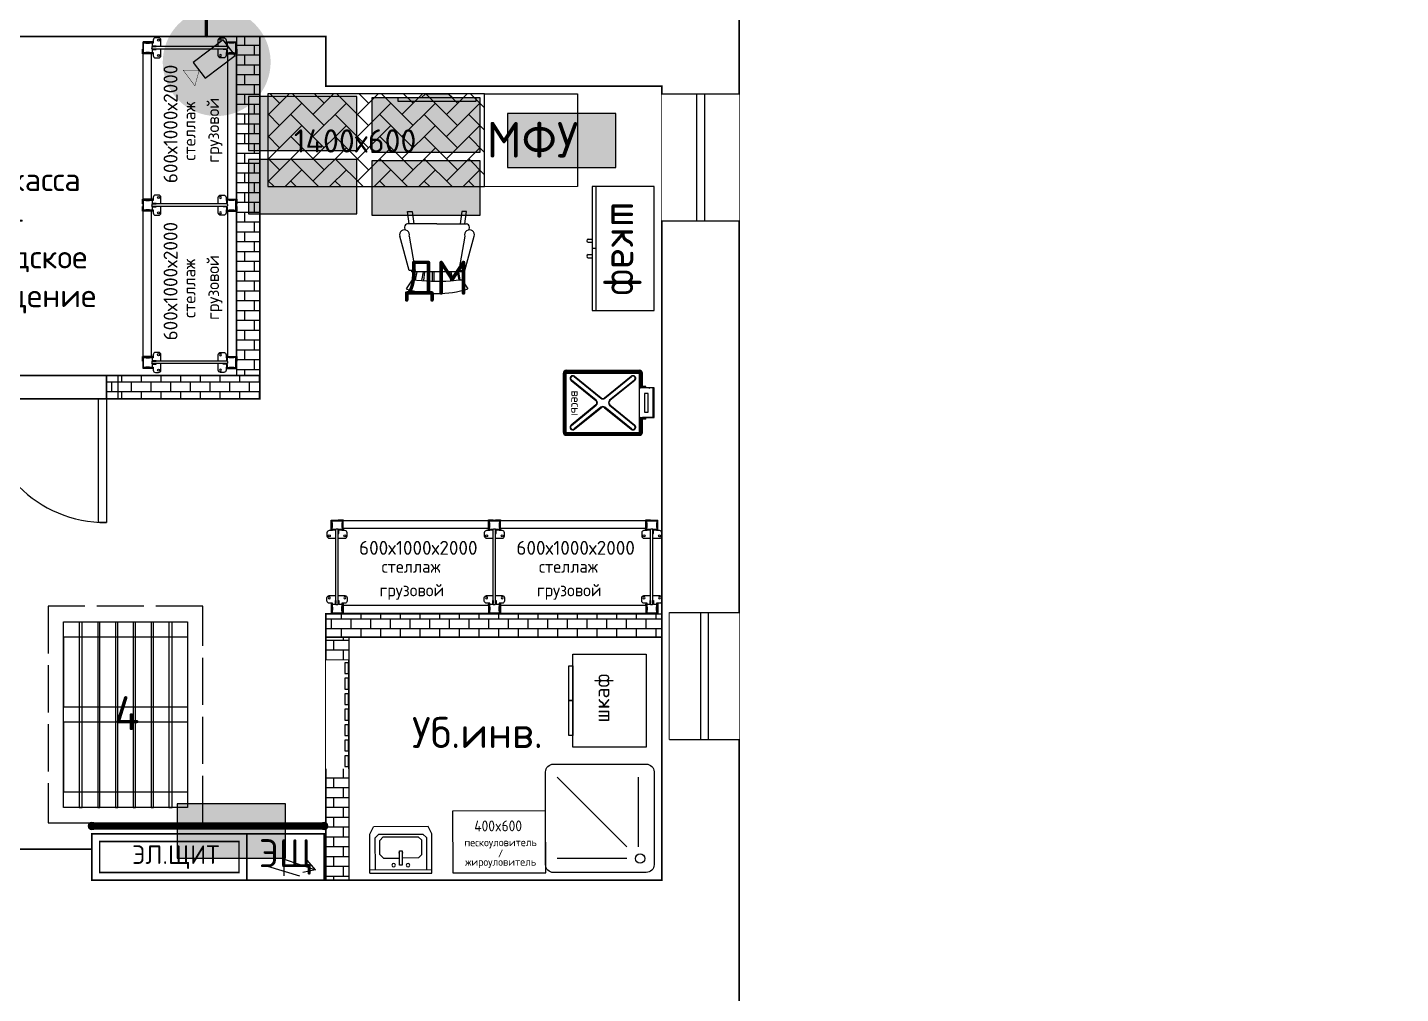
# Model space of a CAD drawing. Extents: x 2032930 to 2119419, y 2254097 to 2318481.
# Drawn here: x 2076691 to 2085557, y 2298870 to 2305111 of the extents above; entities that cross this region are included whole.
import ezdxf
from ezdxf.enums import TextEntityAlignment as Align

# ---------------------------------------------------------------- set-up
doc = ezdxf.new("R2010")
doc.units = 0
doc.header["$LTSCALE"] = 50
doc.set_wipeout_variables(frame=1)
doc.linetypes.add('[LS] ISO-02 Dashed', pattern=[3.81, 3.048, -0.762])
doc.layers.get('0').update_dxf_attribs({"linetype": 'CONTINUOUS'})
doc.layers.get('Defpoints').update_dxf_attribs({"linetype": 'CONTINUOUS'})
for name, color, linetype in [('ST', 7, 'CONTINUOUS'), ('Вспомогательные линии ПП', 7, 'CONTINUOUS'), ('Вспомогательные надписи', 7, 'CONTINUOUS'), ('ДВЕРИ JDA', 86, 'CONTINUOUS'), ('ДВЕРИ УСТАНАВЛИВАЕМЫЕ', 86, 'CONTINUOUS'), ('ДВЕРИ_НАПРАВЛЕНИЕ JDA', 86, 'CONTINUOUS'), ('Наименование помещений', 7, 'CONTINUOUS'), ('Оборудование вспомогательное', 7, 'CONTINUOUS'), ('Оборудование ИТ', 90, 'CONTINUOUS'), ('Оборудование ПП', 7, 'CONTINUOUS'), ('Оборудование стеллажное ПП', 7, 'CONTINUOUS'), ('ОКНА JDA', 130, 'CONTINUOUS'), ('Окна существующие', 140, 'CONTINUOUS'), ('Отбойники РСР', 1, 'CONTINUOUS'), ('Паллеты ПП', 7, 'CONTINUOUS'), ('ПРОЕМЫ JDA', 7, 'CONTINUOUS'), ('СП_ОБОРУДОВАНИЕ JDA', 7, 'CONTINUOUS'), ('СП_ТЕКСТ JDA', 7, 'CONTINUOUS'), ('Стены возводимые', 1, 'CONTINUOUS')]:
    doc.layers.add(name, color=color, linetype=linetype)
doc.layers.add('Стены обмер', color=250, linetype='CONTINUOUS', lineweight=20)
doc.styles.get("Standard").update_dxf_attribs({"font": 'isocpeur.ttf'})

# ---------------------------------------------------------------- blocks, each defined once
blk = doc.blocks.new('*U141')
at = {"layer": 'ОКНА JDA', "color": 140}
blk.add_lwpolyline([(0, 0), (820, 0), (820, -500), (0, -500)], close=True, dxfattribs=at)
blk.add_wipeout([(0, 0), (820, 0), (820, -500), (0, -500)]).dxf.layer = 'Defpoints'
at = {"layer": 'Окна существующие'}
for p, q in [((0, -500), (0, 0)), ((820, -500), (820, 0)), ((0, -225), (820, -225)), ((0, -275), (820, -275))]:
    blk.add_line(p, q, dxfattribs=at)
blk = doc.blocks.new('*U161')
at = {"layer": 'ОКНА JDA', "color": 140}
blk.add_lwpolyline([(0, 0), (820, 0), (820, -450), (0, -450)], close=True, dxfattribs=at)
blk.add_wipeout([(0, 0), (820, 0), (820, -450), (0, -450)]).dxf.layer = 'Defpoints'
at = {"layer": 'Окна существующие'}
for p, q in [((0, -450), (0, 0)), ((820, -450), (820, 0)), ((0, -200), (820, -200)), ((0, -250), (820, -250))]:
    blk.add_line(p, q, dxfattribs=at)
blk = doc.blocks.new('*U674')
at = {"layer": 'Отбойники РСР'}
h = blk.add_hatch(color=256, dxfattribs=at)
h.dxf.hatch_style = 1
h.paths.add_polyline_path([(0, 20), (13.3, 20, 0.598235), (-24, 0, 0.598235), (13.3, -20), (0, -20, -1)])
h = blk.add_hatch(color=1, dxfattribs=at)
h.dxf.hatch_style = 1
h.paths.add_polyline_path([(13.3, 20), (0, 20, 1), (0, -20), (13.3, -20)])
h = blk.add_hatch(color=256, dxfattribs=at)
h.dxf.hatch_style = 1
h.paths.add_polyline_path([(1524, 0, 0.598235), (1486.7, 20), (1500, 20, -1), (1500, -20), (1486.7, -20, 0.598235)])
h = blk.add_hatch(color=1, dxfattribs=at)
h.dxf.hatch_style = 1
h.paths.add_polyline_path([(1500, 20), (1486.7, 20), (1486.7, -20), (1500, -20, 1)])
at = {"layer": 'Отбойники РСР', "color": 7, "linetype": 'Continuous', "lineweight": 15}
for p, q in [((1500, 20), (0, 20)), ((1500, -20), (0, -20))]:
    blk.add_line(p, q, dxfattribs=at)
at = {"layer": 'Отбойники РСР', "color": 1, "const_width": 40}
blk.add_lwpolyline([(13.3, 0), (1486.7, 0)], dxfattribs=at)
at = {"layer": 'Отбойники РСР', "color": 7, "lineweight": 15}
for centre in [(0, 0), (1500, 0)]:
    blk.add_circle(centre, 24, dxfattribs=at)
at = {"layer": 'Отбойники РСР', "color": 7, "linetype": 'Continuous', "lineweight": 15}
for centre, start, end in [((0, 0), 90, 270), ((1500, 0), 270, 90)]:
    blk.add_arc(centre, 20, start, end, dxfattribs=at)
blk = doc.blocks.new('МФУ')
at = {"layer": 'Оборудование ИТ', "color": 6, "linetype": 'Continuous'}
blk.add_lwpolyline([(0, -596.9), (-600, -596.9), (-600, 3.1), (0, 3.1)], close=True, dxfattribs=at)
at = {"layer": 'Оборудование ИТ', "color": 6, "insert": (-586.7, -178.6), "char_height": 230, "attachment_point": 1, "rotation": 359.86592}
blk.add_mtext_dynamic_manual_height_columns('МФУ', width=600, gutter_width=1150, heights=[0], dxfattribs=at)
blk = doc.blocks.new('*U73')
at = {"layer": 'Оборудование ПП'}
h = blk.add_hatch(dxfattribs=at)
h.set_pattern_fill('AR-HBONE', color=6, style=0)
h.paths.add_polyline_path([(0, 0), (0, -600), (1400, -600), (1400, 0)])
h.paths.add_polyline_path([(116.2, -477.1), (1016.2, -477.1), (1016.2, -117.1), (116.2, -117.1)], flags=24)
at = {"layer": 'Оборудование ПП', "color": 6}
for p, q in [((1400, 0), (0, 0)), ((0, 0), (0, -600)), ((1400, -600), (1400, 0)), ((0, -600), (1400, -600))]:
    blk.add_line(p, q, dxfattribs=at)
at = {"layer": 'Оборудование ПП', "color": 5, "linetype": 'Continuous'}
for p, q in [((902.8, -760.8), (932.8, -760.8)), ((912.8, -840.8), (902.8, -760.8)), ((932.8, -760.8), (942.8, -840.8)), ((1252.8, -760.8), (1242.8, -840.8)), ((1282.8, -760.8), (1252.8, -760.8)), ((1272.8, -840.8), (1282.8, -760.8)), ((882.8, -860.8), (885.7, -879)), ((1092.8, -840.8), (902.8, -840.8)), ((1092.8, -840.8), (1282.8, -840.8)), ((1300.1, -877.9), (1302.8, -860.8)), ((912.8, -1140.8), (852.8, -920.8)), ((912.8, -920.8), (952.8, -1140.8)), ((1272.8, -920.8), (1232.8, -1140.8)), ((1272.8, -1140.8), (1332.8, -920.8)), ((952.8, -1140.8), (912.8, -1140.8)), ((926.6, -1141), (928.1, -1150.8)), ((1257.4, -1150.8), (928, -1150.8)), ((942.8, -1200.8), (952.8, -1150.8)), ((962.8, -1150.8), (952.8, -1202.7)), ((1002.8, -1150.8), (993.5, -1206.9)), ((1012.8, -1150.8), (1004.8, -1207.1)), ((1062.8, -1209.8), (1062.8, -1150.8)), ((1072.8, -1150.8), (1072.8, -1209.9)), ((1112.8, -1150.8), (1112.8, -1209.8)), ((1122.8, -1209.8), (1122.8, -1150.8)), ((1172.8, -1150.8), (1180.9, -1207.5)), ((1182.8, -1150.8), (1192.1, -1206.8)), ((1222.8, -1150.8), (1233.3, -1202.2)), ((1232.8, -1140.8), (1272.8, -1140.8)), ((1242.8, -1200.8), (1232.8, -1150.8)), ((1257.5, -1150.8), (1259, -1141.2)), ((932.8, -1200.8), (892.8, -1260.8)), ((1252.8, -1200.8), (1292.8, -1260.8))]:
    blk.add_line(p, q, dxfattribs=at)
for centre, radius, start, end in [((882.8, -910.8), 31.6, 341.5651, 198.43495), ((902.8, -860.8), 20, 90, 180), ((1302.8, -910.8), 31.6, 341.5651, 198.43495), ((1282.8, -860.8), 20, 360, 90), ((1092.8, 74.2), 1285, 262.84733, 273.92211), ((1092.8, 74.2), 1285, 273.92211, 277.15267), ((1092.8, -609.1), 681.7, 252.93847, 287.0615)]:
    blk.add_arc(centre, radius, start, end, dxfattribs=at)
at = {"layer": 'Оборудование ПП', "insert": (168.7, -229.6), "char_height": 150, "width": 611.999, "attachment_point": 1}
blk.add_mtext('1400х600', dxfattribs=at)
blk = doc.blocks.new('Монитор')
at = {"layer": 'Оборудование ИТ'}
h = blk.add_hatch(color=5, dxfattribs=at)
h.dxf.hatch_style = 1
h.paths.add_polyline_path([(-302771.7, 12707.4), (-302746.7, 12707.4), (-302746.7, 12207.4), (-302771.7, 12207.4), (-302771.7, 12357.4), (-302796.7, 12382.4), (-302796.7, 12532.4), (-302771.7, 12557.4)])
at = {"layer": 'Оборудование ИТ', "color": 5}
for p, q in [((-302771.7, 12557.4), (-302771.7, 12707.4)), ((-302771.7, 12707.4), (-302746.7, 12707.4)), ((-302746.7, 12707.4), (-302746.7, 12207.4)), ((-302771.7, 12557.4), (-302796.7, 12532.4)), ((-302796.7, 12382.4), (-302796.7, 12532.4)), ((-302771.7, 12357.4), (-302796.7, 12382.4)), ((-302771.7, 12207.4), (-302771.7, 12357.4)), ((-302746.7, 12207.4), (-302771.7, 12207.4))]:
    blk.add_line(p, q, dxfattribs=at)
blk = doc.blocks.new('*U673')
at = {"layer": 'Оборудование ПП', "color": 6}
for p, q in [((0, 375), (-800, 375)), ((-460, 425), (-460, 400)), ((-440, 425), (-440, 400)), ((-400, 375), (-400, 400)), ((-360, 425), (-360, 400)), ((-340, 425), (-340, 400))]:
    blk.add_line(p, q, dxfattribs=at)
blk.add_lwpolyline([(0, 400), (-800, 400), (-800, 0), (0, 0)], close=True, dxfattribs=at)
for centre in [(-450, 425), (-350, 425)]:
    blk.add_arc(centre, 10, 0, 180, dxfattribs=at)
at = {"layer": 'Оборудование ПП', "width": 0.96875}
blk.add_text('шкаф', height=200, rotation=180, dxfattribs=at).set_placement((-400, 275), align=Align.CENTER)
blk = doc.blocks.new('*U675')
at = {"layer": 'СП_ОБОРУДОВАНИЕ JDA', "color": 7}
blk.add_lwpolyline([(-600, -400), (0, -400), (0, 0), (-600, 0)], close=True, dxfattribs=at)
at = {"layer": 'СП_ТЕКСТ JDA', "color": 7, "width": 0.9}
blk.add_text('400x600', height=70, dxfattribs=at).set_placement((-306.5, -96.6), align=Align.MIDDLE)
at = {"layer": 'СП_ТЕКСТ JDA', "width": 0.96875}
for s, p in [('пескоуловитель', (-291, -210)), ('/', (-291, -274.2)), ('жироуловитель', (-291, -336.1))]:
    blk.add_text(s, height=50, dxfattribs=at).set_placement(p, align=Align.MIDDLE)
blk = doc.blocks.new('*U676')
at = {"layer": 'Оборудование ПП', "color": 0}
for p, q in [((-252.1, 150), (-300, 128.3)), ((-300, 128.3), (-300, -225.5)), ((0, 150), (-252.1, 150)), ((-252.1, 92.3), (-229.2, 115.4)), ((-252.1, -191.9), (-252.1, 92.3)), ((-229.2, 115.4), (-22.9, 115.4)), ((-22.9, -250), (-22.9, 150)), ((0, -250), (0, 150)), ((-212, 86.5), (-234.9, 63.5)), ((-234.9, -162.9), (-234.9, 63.5)), ((-120.3, 86.5), (-212, 86.5)), ((-97.4, 63.5), (-120.3, 86.5)), ((-97.4, 63.5), (-97.4, -41.4)), ((-143.2, -58.7), (-143.2, -41.4)), ((-143.2, -41.4), (-51.6, -41.4)), ((-51.6, -58.7), (-143.2, -58.7)), ((-97.4, -162.9), (-97.4, -58.7)), ((-51.6, -41.4), (-51.6, -58.7)), ((-211.9, -186), (-234.9, -162.9)), ((-97.4, -162.9), (-120.3, -186)), ((-252.1, -250), (-300, -225.5)), ((-229.2, -215), (-252.1, -191.9)), ((0, -250), (-252.1, -250)), ((-22.9, -215), (-229.2, -215)), ((-120.3, -186), (-211.9, -186))]:
    blk.add_line(p, q, dxfattribs=at)
at = {"layer": 'Оборудование ПП', "color": 0, "extrusion": (0, 0, -1)}
for centre, major_axis, start_param, end_param in [((-51.6, -3.9), (0, -11.5), 3.141593, 9.424778), ((-131.8, -50), (0, -11.3), 2.446855, 3.83633), ((-131.8, -50), (0, -11.3), -0.694738, 0.694738), ((-51.6, -96.2), (0, -11.5), 3.141593, 9.424778)]:
    blk.add_ellipse(centre, major_axis=major_axis, ratio=0.993205, start_param=start_param, end_param=end_param, dxfattribs=at)
blk = doc.blocks.new('*U678')
at = {"layer": 'Оборудование ПП'}
for p, q in [((-610, -525), (-610, -75)), ((-85, -75), (-535, -525)), ((-535, -600), (-85, -600))]:
    blk.add_line(p, q, dxfattribs=at)
blk.add_lwpolyline([(-700, -50, -0.414214), (-650, 0), (-50, 0, -0.414214), (0, -50), (0, -650, -0.414214), (-50, -700), (-650, -700, -0.414214), (-700, -650)], format="xyb", close=True, dxfattribs=at)
blk.add_circle((-610, -610), 30, dxfattribs=at)
blk = doc.blocks.new('*U83')
at = {"layer": 'Оборудование ПП', "color": 6}
blk.add_lwpolyline([(-475, 0), (-475, 600), (0, 600), (0, 0), (-475, 0)], dxfattribs=at)
for points in [[(-500, 300), (-500, 525), (-475, 525), (-475, 300)], [(-500, 75), (-500, 300), (-475, 300), (-475, 75)]]:
    blk.add_lwpolyline(points, close=True, dxfattribs=at)
at = {"layer": 'Оборудование ПП', "color": 7, "insert": (-275, 316.1), "char_height": 100, "width": 395.074, "attachment_point": 5, "rotation": 90}
blk.add_mtext('шкаф', dxfattribs=at)
blk = doc.blocks.new('*U165')
at = {"layer": 'Оборудование вспомогательное', "color": 86}
for p, q in [((80.1, 401.7), (75.1, 401.7)), ((80.1, 401.7), (75.1, 401.7)), ((75.1, 401.7), (75.1, 316)), ((85.5, 401.7), (80.1, 401.7)), ((85.5, 401.7), (80.1, 401.7)), ((80.1, 401.7), (80.1, 316)), ((93.5, 401.7), (85.5, 401.7)), ((93.5, 401.7), (85.5, 401.7)), ((85.5, 401.7), (85.5, 306)), ((93.5, 420), (93.5, 415)), ((93.5, 420), (93.5, 415)), ((566.8, 420), (93.5, 420)), ((93.5, 415), (93.5, 409.7)), ((93.5, 415), (93.5, 409.7)), ((566.8, 415), (93.5, 415)), ((93.5, 409.7), (93.5, 401.7)), ((93.5, 409.7), (93.5, 401.7)), ((566.8, 409.7), (93.5, 409.7)), ((566.8, 401.7), (93.5, 401.7)), ((93.5, 401.7), (93.5, 306)), ((93.5, 401.7), (93.5, 306)), ((566.8, 401.7), (93.5, 401.7)), ((287.2, 226), (126.4, 356.2)), ((144.7, 378.9), (317.2, 239.3)), ((319.1, 241.6), (146.6, 381.3)), ((513.6, 381.3), (341.2, 241.6)), ((343.1, 239.3), (515.5, 378.9)), ((533.9, 356.2), (373.1, 226)), ((566.8, 420), (566.8, 415)), ((566.8, 420), (566.8, 415)), ((566.8, 415), (566.8, 409.7)), ((566.8, 415), (566.8, 409.7)), ((566.8, 409.7), (566.8, 401.7)), ((566.8, 409.7), (566.8, 401.7)), ((566.8, 401.7), (574.8, 401.7)), ((566.8, 401.7), (566.8, 18.3)), ((566.8, 401.7), (574.8, 401.7)), ((566.8, 401.7), (566.8, 18.3)), ((574.8, 401.7), (580.1, 401.7)), ((574.8, 401.7), (574.8, 18.3)), ((574.8, 401.7), (580.1, 401.7)), ((580.1, 401.7), (585.1, 401.7)), ((580.1, 401.7), (580.1, 18.3)), ((580.1, 401.7), (585.1, 401.7)), ((585.1, 401.7), (585.1, 18.3)), ((6, 306), (0, 306)), ((0, 306), (0, 114)), ((6, 306), (6, 114)), ((24.6, 306), (6, 306)), ((6, 306), (74, 306)), ((6, 306), (6, 114)), ((93.7, 306), (24.6, 306)), ((74, 306), (74, 306)), ((95.1, 115.5), (95.1, 304.5)), ((285.3, 223.7), (124.5, 353.9)), ((375, 223.7), (535.8, 353.9)), ((124.5, 66.1), (285.3, 196.3)), ((126.4, 63.8), (287.2, 194)), ((317.2, 180.7), (144.7, 41.1)), ((319.1, 178.4), (146.6, 38.7)), ((513.6, 38.7), (341.2, 178.4)), ((515.5, 41.1), (343.1, 180.7)), ((373.1, 194), (533.9, 63.8)), ((535.8, 66.1), (375, 196.3)), ((0, 114), (6, 114)), ((6, 114), (24.6, 114)), ((24.6, 114), (93.7, 114)), ((75.1, 104), (75.1, 18.3)), ((80.1, 104), (80.1, 18.3)), ((85.5, 114), (85.5, 18.3)), ((93.5, 114), (93.5, 18.3)), ((93.5, 114), (93.5, 18.3)), ((80.1, 18.3), (75.1, 18.3)), ((75.1, 18.3), (80.1, 18.3)), ((85.5, 18.3), (80.1, 18.3)), ((80.1, 18.3), (85.5, 18.3)), ((93.5, 18.3), (85.5, 18.3)), ((85.5, 18.3), (93.5, 18.3)), ((93.5, 10.3), (93.5, 18.3)), ((93.5, 18.3), (93.5, 10.3)), ((566.8, 18.3), (93.5, 18.3)), ((566.8, 18.3), (93.5, 18.3)), ((93.5, 5), (93.5, 10.3)), ((93.5, 10.3), (93.5, 5)), ((566.8, 10.3), (93.5, 10.3)), ((93.5, 0), (93.5, 5)), ((93.5, 5), (93.5, 0)), ((566.8, 5), (93.5, 5)), ((566.8, 18.3), (574.8, 18.3)), ((566.8, 10.3), (566.8, 18.3)), ((566.8, 10.3), (566.8, 18.3)), ((574.8, 18.3), (566.8, 18.3)), ((566.8, 5), (566.8, 10.3)), ((566.8, 5), (566.8, 10.3)), ((566.8, 0), (566.8, 5)), ((566.8, 0), (566.8, 5)), ((574.8, 18.3), (580.1, 18.3)), ((580.1, 18.3), (574.8, 18.3)), ((580.1, 18.3), (585.1, 18.3)), ((585.1, 18.3), (580.1, 18.3)), ((566.8, 0), (93.5, 0))]:
    blk.add_line(p, q, dxfattribs=at)
at = {"layer": 'Оборудование вспомогательное', "color": 4}
for p, q in [((36.7, 270.7), (36.7, 149.3)), ((37.5, 270.7), (36.7, 270.7)), ((37.5, 270.7), (37.5, 149.3)), ((61.6, 270.7), (37.5, 270.7)), ((61.6, 149.3), (61.6, 270.7)), ((37.5, 149.3), (36.7, 149.3)), ((37.5, 149.3), (61.6, 149.3))]:
    blk.add_line(p, q, dxfattribs=at)
at = {"layer": 'Оборудование вспомогательное', "color": 7}
for p, q in [((52.5, 316), (52.5, 306)), ((52.5, 316), (84.1, 316)), ((55, 306), (55, 316)), ((56.4, 316), (56.4, 306)), ((66.3, 306), (66.3, 316)), ((75.9, 306), (75.9, 316)), ((84.1, 316), (84.1, 306)), ((52.5, 114), (52.5, 104)), ((52.5, 104), (84.1, 104)), ((55, 114), (55, 104)), ((56.4, 114), (56.4, 104)), ((66.3, 114), (66.3, 104)), ((75.9, 114), (75.9, 104)), ((84.1, 114), (84.1, 104))]:
    blk.add_line(p, q, dxfattribs=at)
at = {"layer": 'Оборудование вспомогательное', "color": 86}
for centre, radius, start, end in [((93.5, 401.7), 18.3, 90, 180), ((93.5, 401.7), 13.3, 90, 180), ((93.5, 401.7), 8, 90, 180), ((135.5, 367.6), 17.6, 50.99737, 230.99737), ((135.5, 367.6), 14.6, 50.99737, 230.99737), ((524.7, 367.6), 17.6, 309.00263, 129.00263), ((524.7, 367.6), 14.6, 309.00263, 129.00263), ((566.8, 401.7), 18.3, 360, 90), ((566.8, 401.7), 13.3, 360, 90), ((566.8, 401.7), 8, 360, 90), ((274.2, 210), 17.6, 309.00263, 50.99737), ((274.2, 210), 20.6, 309.00263, 50.99737), ((330.1, 255.3), 20.6, 230.99737, 309.00263), ((330.1, 164.7), 20.6, 50.99737, 129.00263), ((330.1, 255.3), 17.6, 230.99737, 309.00263), ((330.1, 164.7), 17.6, 50.99737, 129.00263), ((386.1, 210), 20.6, 129.00263, 230.99737), ((386.1, 210), 17.6, 129.00263, 230.99737), ((93.5, 18.3), 18.3, 180, 270), ((93.5, 18.3), 13.3, 180, 270), ((93.5, 18.3), 8, 180, 270), ((135.5, 52.4), 17.6, 129.00263, 309.00263), ((135.5, 52.4), 14.6, 129.00263, 309.00263), ((524.7, 52.4), 17.6, 230.99737, 50.99737), ((524.7, 52.4), 14.6, 230.99737, 50.99737), ((566.8, 18.3), 8, 270, 360), ((566.8, 18.3), 13.3, 270, 360), ((566.8, 18.3), 18.3, 270, 360)]:
    blk.add_arc(centre, radius, start, end, dxfattribs=at)
for centre, major_axis, start_param, end_param in [((28.1, 301), (-4.62, 4.62), 4.31969, 5.890486), ((90.1, 301), (4.62, 4.62), 5.105088, 6.675884), ((28.1, 119), (-4.62, -4.62), 0.392699, 1.963495), ((90.1, 119), (4.62, -4.62), 5.890486, 7.461283)]:
    blk.add_ellipse(centre, major_axis=major_axis, ratio=0.414214, start_param=start_param, end_param=end_param, dxfattribs=at)
at = {"layer": 'Оборудование вспомогательное', "width": 0.96875}
blk.add_text('весы', height=60, rotation=90, dxfattribs=at).set_placement((534.5, 211.9), align=Align.CENTER)
blk = doc.blocks.new('Стойка 70 + подпятник (вид сверху)')
at = {"layer": 'Оборудование стеллажное ПП', "color": 5, "lineweight": -3}
for p, q in [((-39, 1), (39, 1)), ((-39, -61), (-39, 1)), ((-36, -61), (-36, 1)), ((30, 0), (-30, 0)), ((36, -61), (36, 1)), ((39, -61), (39, 1)), ((-65, -80), (-65, -100)), ((-30.5, -65), (-50, -65)), ((-30.5, -61), (-39, -61)), ((-35, -5), (-35, -14.9)), ((-35, -45.1), (-35, -55)), ((-33, -20), (-33, -40)), ((-32.5, -14.9), (-32.5, -5)), ((-32.5, -55), (-32.5, -45.1)), ((-30.5, -40), (-30.5, -20)), ((-30.5, -61), (-30.5, -65)), ((-30, -2.5), (30, -2.5)), ((-13, -57.5), (-30, -57.5)), ((-30, -60), (-13, -60)), ((-10.5, -62.5), (-10.5, -83.5)), ((-10.5, -83.5), (-8, -83.5)), ((-8, -58.4), (-8, -58.9)), ((-8, -83.5), (-8, -62.5)), ((5, -56), (-5, -56)), ((8, -62.5), (8, -83.5)), ((8, -83.5), (10.5, -83.5)), ((10.5, -83.5), (10.5, -62.5)), ((30, -57.5), (13, -57.5)), ((13, -60), (30, -60)), ((30.5, -20), (30.5, -40)), ((39, -61), (30.5, -61)), ((30.5, -65), (30.5, -61)), ((50, -65), (30.5, -65)), ((32.5, -5), (32.5, -14.9)), ((32.5, -45.1), (32.5, -55)), ((33, -40), (33, -20)), ((35, -14.9), (35, -5)), ((35, -55), (35, -45.1)), ((65, -100), (65, -80)), ((-50, -115), (-8, -115)), ((8, -115), (50, -115))]:
    blk.add_line(p, q, dxfattribs=at)
for centre in [(-50, -100), (50, -100)]:
    blk.add_circle(centre, 6.5, dxfattribs=at)
for centre, radius, start, end in [((-30, -5), 5, 90, 180), ((30, -5), 5, 0, 90), ((-50, -80), 15, 90, 180), ((-30, -14.9), 5, 180, 222.83343), ((-30, -45.1), 5, 137.16657, 180), ((-30, -55), 5, 180, 270), ((-35.5, -20), 2.5, 0, 42.83343), ((-35.5, -40), 2.5, 317.16657, 0), ((-30, -5), 2.5, 90, 180), ((-30, -14.9), 2.5, 180, 222.83343), ((-30, -45.1), 2.5, 137.16657, 180), ((-30, -55), 2.5, 180, 270), ((-35.5, -20), 5, 0, 42.83343), ((-35.5, -40), 5, 317.16657, 0), ((-13, -62.5), 5, 0, 90), ((-13, -62.5), 2.5, 0, 90), ((13, -62.5), 5, 90, 180), ((13, -62.5), 2.5, 90, 180), ((30, -5), 2.5, 0, 90), ((30, -55), 2.5, 270, 0), ((30, -55), 5, 270, 0), ((35.5, -20), 5, 137.16657, 180), ((35.5, -40), 5, 180, 222.83343), ((30, -14.9), 2.5, 317.16657, 0), ((30, -45.1), 2.5, 0, 42.83343), ((35.5, -20), 2.5, 137.16657, 180), ((35.5, -40), 2.5, 180, 222.83343), ((30, -14.9), 5, 317.16657, 0), ((30, -45.1), 5, 0, 42.83343), ((50, -80), 15, 0, 90), ((-50, -100), 15, 180, 270), ((50, -100), 15, 270, 0)]:
    blk.add_arc(centre, radius, start, end, dxfattribs=at)
at = {"layer": 'Оборудование стеллажное ПП', "color": 5, "lineweight": -3, "extrusion": (0, 0, -1)}
blk.add_ellipse((-5, -58.4), major_axis=(3, 0), ratio=0.79499, start_param=3.141593, end_param=4.712389, dxfattribs=at)
at = {"layer": 'Оборудование стеллажное ПП', "color": 5, "lineweight": -3}
blk.add_ellipse((5, -58.4), major_axis=(-3, 0), ratio=0.79499, start_param=3.141593, end_param=4.712389, dxfattribs=at)
blk = doc.blocks.new('Рама 70х600 (вид сверху)')
at = {"layer": 'Оборудование стеллажное ПП', "color": 5}
for p, q in [((-8, 58.4), (-8, 541.6)), ((8, 58.4), (8, 541.6))]:
    blk.add_line(p, q, dxfattribs=at)
at = {"layer": 'Оборудование стеллажное ПП'}
blk.add_blockref('Стойка 70 + подпятник (вид сверху)', (0, 600), dxfattribs=at)
at = {"layer": 'Оборудование стеллажное ПП', "xscale": -1, "rotation": 180}
blk.add_blockref('Стойка 70 + подпятник (вид сверху)', (0, 0), dxfattribs=at)
blk = doc.blocks.new('*U88')
at = {"layer": 'Оборудование стеллажное ПП', "color": 5}
for p, q in [((70, 3), (101, 3)), ((70, -1), (70, 3)), ((101, 3), (101, -3)), ((1039, -3), (1039, 3)), ((1039, 3), (1070, 3)), ((1070, 3), (1070, -1)), ((97, -1), (70, -1)), ((97, -28.5), (97, -1)), ((97, -28.5), (97, -1)), ((97, -60), (97, -1)), ((101, -60), (97, -60)), ((101, -1), (1039, -1)), ((101, -53), (101, -3)), ((1039, -52), (101, -52)), ((101, -53), (101, -60)), ((1039, -53), (1039, -3)), ((1039, -60), (1039, -53)), ((1043, -60), (1039, -60)), ((1070, -1), (1043, -1)), ((1043, -1), (1043, -60)), ((1043, -28.5), (1043, -1)), ((70, -605), (70, -601)), ((70, -601), (97, -601)), ((101, -605), (70, -605)), ((97, -601), (97, -542)), ((97, -542), (101, -542)), ((97, -573.5), (97, -601)), ((101, -542), (101, -549)), ((101, -548), (1039, -548)), ((101, -549), (101, -599)), ((101, -599), (101, -605)), ((1039, -601), (101, -601)), ((1039, -549), (1039, -542)), ((1039, -542), (1043, -542)), ((1039, -549), (1039, -599)), ((1039, -605), (1039, -599)), ((1070, -605), (1039, -605)), ((1043, -542), (1043, -601)), ((1043, -573.5), (1043, -601)), ((1043, -573.5), (1043, -601)), ((1043, -601), (1070, -601)), ((1070, -601), (1070, -605))]:
    blk.add_line(p, q, dxfattribs=at)
at = {"layer": 'Оборудование стеллажное ПП', "color": 3}
for p, q in [((1039, -53), (1039, -3)), ((1070, -1), (1043, -1)), ((1043, -1), (1043, -60)), ((1043, -28.5), (1043, -1)), ((70, -601), (97, -601)), ((97, -601), (97, -542)), ((97, -573.5), (97, -601)), ((101, -549), (101, -599))]:
    blk.add_line(p, q, dxfattribs=at)
at = {"layer": 'Оборудование стеллажное ПП'}
for p in [(62, -601), (1078, -601)]:
    blk.add_blockref('Рама 70х600 (вид сверху)', p, dxfattribs=at)
at = {"layer": 'Оборудование стеллажное ПП', "color": 6, "width": 0.96875}
for s, p in [('стеллаж', (539.6, -338.6)), ('грузовой', (545.2, -491.1))]:
    blk.add_text(s, height=80, rotation=0.07495, dxfattribs=at).set_placement(p, align=Align.CENTER)
at = {"layer": 'Оборудование стеллажное ПП', "color": 5, "insert": (203.8, -132.9), "char_height": 90, "width": 521.971, "attachment_point": 1}
blk.add_mtext('600х1000х2000', dxfattribs=at)
blk = doc.blocks.new('*U711')
at = {"color": 7, "true_color": 0xf2f2f2}
blk.add_wipeout([(0, 0), (-800, 0), (-800, 150), (0, 150)], dxfattribs=at).dxf.layer = 'Defpoints'
at = {"layer": 'ДВЕРИ JDA'}
for p, q in [((-800, 0), (-800, 150)), ((0, 0), (0, 150))]:
    blk.add_line(p, q, dxfattribs=at)
at = {"layer": 'ДВЕРИ JDA', "color": 76}
for points in [[(-800, 150), (-800, -1.7), (-874.8, -1.7), (-874.8, 150)], [(74.8, 150), (74.8, -1.7), (0, -1.7), (0, 150)], [(0, 0), (0, -800), (-49.8, -800), (-49.8, 0)]]:
    blk.add_lwpolyline(points, close=True, dxfattribs=at)
at = {"layer": 'ДВЕРИ_НАПРАВЛЕНИЕ JDA', "color": 76}
blk.add_arc((0, 0), 800, 180, 270, dxfattribs=at)
at = {"layer": 'ПРОЕМЫ JDA', "transparency": 33554457}
blk.add_lwpolyline([(0, 0), (-800, 0), (-800, 150), (0, 150)], close=True, dxfattribs=at)
blk = doc.blocks.new('*U715')
at = {"color": 7, "true_color": 0xf2f2f2}
blk.add_wipeout([(700, 148.8), (0, 148.8), (0, 0), (700, 0)], dxfattribs=at).dxf.layer = 'Defpoints'
at = {"layer": 'ДВЕРИ JDA', "color": 76}
for points in [[(700, 0), (700, 3.7), (0, 3.7), (0, 0)], [(84.8, 3.7), (84.8, 26.1), (15, 26.1), (15, 3.7)], [(184.8, 3.7), (184.8, 26.1), (115, 26.1), (115, 3.7)], [(284.8, 3.7), (284.8, 26.1), (215, 26.1), (215, 3.7)], [(384.8, 3.7), (384.8, 26.1), (315, 26.1), (315, 3.7)], [(484.8, 3.7), (484.8, 26.1), (415, 26.1), (415, 3.7)], [(584.8, 3.7), (584.8, 26.1), (515, 26.1), (515, 3.7)], [(684.8, 3.7), (684.8, 26.1), (615, 26.1), (615, 3.7)]]:
    blk.add_lwpolyline(points, close=True, dxfattribs=at)
blk = doc.blocks.new('*U171')
at = {"layer": 'Вспомогательные надписи', "color": 0, "lineweight": -2, "insert": (87.3, 122.4), "char_height": 220, "width": 682.821, "attachment_point": 5}
blk.add_mtext('4', dxfattribs=at)
blk = doc.blocks.new('A$C47D14867')
at = {"layer": 'Паллеты ПП', "color": 18, "linetype": '[LS] ISO-02 Dashed', "ltscale": 2, "true_color": 0x000000}
blk.add_lwpolyline([(1000, 1400), (0, 1400), (0, 0), (1000, 0)], close=True, dxfattribs=at)
at = {"layer": 'Паллеты ПП', "color": 30}
blk.add_lwpolyline([(100, 1300), (900, 1300), (900, 100), (100, 100), (100, 1300), (200, 1300), (200, 100), (220, 100), (220, 1300), (320, 1300), (320, 100), (335, 100), (335, 1300), (435, 1300), (435, 100), (450, 100), (450, 1300), (550, 1300), (550, 100), (565, 100), (565, 1300), (665, 1300), (665, 100), (680, 100), (680, 1300), (780, 1300), (780, 100), (800, 100), (800, 1300), (900, 1300), (900, 1200), (100, 1200), (100, 750), (900, 750), (900, 650), (100, 650), (100, 200), (900, 200)], dxfattribs=at)
blk = doc.blocks.new('*U867')
at = {"layer": 'Оборудование ИТ'}
h = blk.add_hatch(color=5, dxfattribs=at)
h.paths.add_polyline_path([(485, 254), (0, 254), (0, 0), (485, 0)])
h.paths.add_polyline_path([(650, 254), (485, 127), (650, 0)])
at = {"layer": 'Оборудование ИТ', "color": 5}
blk.add_lwpolyline([(0, 0), (485, 0), (485, 254), (0, 254)], close=True, dxfattribs=at)
at = {"layer": 'Оборудование ИТ', "color": 5, "const_width": 5}
blk.add_lwpolyline([(485, 127), (650, 254), (650, 0), (485, 127)], dxfattribs=at)

msp = doc.modelspace()

# ---------------------------------------------------------------- hatches: boundary and pattern name
h = msp.add_hatch(color=1)
h.dxf.hatch_style = 1
h.paths.add_polyline_path([(2077566.6, 2304845.6, -1), (2078258.1, 2304928, -1)])
at = {"layer": 'ST', "true_color": 0xed1f24}
h = msp.add_hatch(color=240, dxfattribs=at)
h.dxf.hatch_style = 1
h.paths.add_polyline_path([(2078117.6, 2304315), (2078817.6, 2304315), (2078817.6, 2304665), (2078117.6, 2304665)])
h = msp.add_hatch(color=240, dxfattribs=at)
h.dxf.hatch_style = 1
h.paths.add_polyline_path([(2078914.2, 2304306), (2079614.2, 2304306), (2079614.2, 2304656), (2078914.2, 2304656)])
h = msp.add_hatch(color=240, dxfattribs=at)
h.dxf.hatch_style = 1
h.paths.add_polyline_path([(2079789.3, 2304205.7), (2080489.3, 2304205.7), (2080489.3, 2304555.7), (2079789.3, 2304555.7)])
h = msp.add_hatch(color=240, dxfattribs=at)
h.dxf.hatch_style = 1
h.paths.add_polyline_path([(2078117.6, 2303907.5), (2078817.6, 2303907.5), (2078817.6, 2304257.5), (2078117.6, 2304257.5)])
h = msp.add_hatch(color=240, dxfattribs=at)
h.dxf.hatch_style = 1
h.paths.add_polyline_path([(2078914.2, 2303898.5), (2079614.2, 2303898.5), (2079614.2, 2304248.5), (2078914.2, 2304248.5)])
h = msp.add_hatch(color=240, dxfattribs=at)
h.dxf.hatch_style = 1
h.paths.add_polyline_path([(2077657.3, 2299744.8), (2078357.3, 2299744.8), (2078357.3, 2300094.8), (2077657.3, 2300094.8)])
at = {"layer": 'Стены возводимые'}
h = msp.add_hatch(dxfattribs=at)
h.set_pattern_fill('BRICK', color=256, scale=10)
h.set_pattern_definition([(0, (745165.234, 2169.6), (0, 63.5), []), (90, (745165.23, 2169.6), (-127, 8e-15), [63.5, -63.5]), (90, (745228.73, 2169.6), (-127, 8e-15), [-63.5, 63.5])])
h.paths.add_polyline_path([(2078041.7, 2305052), (2078191.7, 2305052), (2078191.7, 2302862), (2078041.7, 2302862)])
h = msp.add_hatch(dxfattribs=at)
h.set_pattern_fill('BRICK', color=256, scale=10)
h.set_pattern_definition([(0, (949094.32, 88513.46), (0, 63.5), []), (90, (949094.32, 88513.46), (-127, 8e-15), [63.5, -63.5]), (90, (949157.82, 88513.46), (-127, 8e-15), [-63.5, 63.5])])
h.paths.add_polyline_path([(2078191.7, 2302712), (2078191.7, 2302862), (2076166.7, 2302862), (2076166.7, 2302712)])
h = msp.add_hatch(dxfattribs=at)
h.set_pattern_fill('BRICK', color=256, scale=10)
h.set_pattern_definition([(0, (745535.26, 749.07), (0, 63.5), []), (90, (745535.26, 749.07), (-127, 8e-15), [63.5, -63.5]), (90, (745598.76, 749.07), (-127, 8e-15), [-63.5, 63.5])])
h.paths.add_polyline_path([(2078616.6, 2301322.5), (2080786.7, 2301321.5), (2080786.7, 2301171.5), (2078616.6, 2301171.8)])
h = msp.add_hatch(dxfattribs=at)
h.set_pattern_fill('BRICK', color=256, scale=10)
h.set_pattern_definition([(0, (745740.243, -1230.16), (0, 63.5), []), (90, (745740.24, -1230.16), (-127, 8e-15), [63.5, -63.5]), (90, (745803.74, -1230.16), (-127, 8e-15), [-63.5, 63.5])])
h.paths.add_polyline_path([(2078616.6, 2301171.7), (2078766.6, 2301171.7), (2078766.7, 2299601.1), (2078616.7, 2299601.1)])

# ---------------------------------------------------------------- linework, layer by layer
at = {"layer": 'ST'}
for points in [[(2078117.6, 2304315), (2078817.6, 2304315), (2078817.6, 2304665), (2078117.6, 2304665)], [(2078914.2, 2304306), (2079614.2, 2304306), (2079614.2, 2304656), (2078914.2, 2304656)], [(2079789.3, 2304205.7), (2080489.3, 2304205.7), (2080489.3, 2304555.7), (2079789.3, 2304555.7)], [(2078117.6, 2303907.5), (2078817.6, 2303907.5), (2078817.6, 2304257.5), (2078117.6, 2304257.5)], [(2078914.2, 2303898.5), (2079614.2, 2303898.5), (2079614.2, 2304248.5), (2078914.2, 2304248.5)], [(2077657.3, 2299744.8), (2078357.3, 2299744.8), (2078357.3, 2300094.8), (2077657.3, 2300094.8)]]:
    msp.add_lwpolyline(points, close=True, dxfattribs=at)
at = {"layer": 'Вспомогательные линии ПП'}
for p, q in [((2078240.9, 2299692.9), (2078447.1, 2299629.3)), ((2078347.9, 2299629.3), (2078347.9, 2299738.3)), ((2078347.9, 2299738.3), (2078550.2, 2299668.3)), ((2078550.2, 2299668.3), (2078495.8, 2299731.8)), ((2078550.2, 2299668.3), (2078468.1, 2299652))]:
    msp.add_line(p, q, dxfattribs=at)
at = {"layer": 'Вспомогательные линии ПП', "const_width": 10}
for points in [[(2078106.7, 2299602), (2077106.7, 2299602), (2077106.7, 2299902), (2078106.7, 2299902), (2078106.7, 2299602)], [(2078106.7, 2299602), (2078606.7, 2299602), (2078606.7, 2299902), (2078106.7, 2299902), (2078106.7, 2299602)], [(2078056.7, 2299652), (2077156.7, 2299652), (2077156.7, 2299852), (2078056.7, 2299852), (2078056.7, 2299652)]]:
    msp.add_lwpolyline(points, dxfattribs=at)
at = {"layer": 'Стены возводимые', "const_width": 10}
for points in [[(2078041.7, 2305052), (2078191.7, 2305052), (2078191.7, 2302862), (2078041.7, 2302862)], [(2076166.7, 2302712), (2076166.7, 2302862), (2078191.7, 2302862), (2078191.7, 2302712)], [(2078616.6, 2301322.5), (2080786.7, 2301321.5), (2080786.7, 2301171.5), (2078616.6, 2301171.8)], [(2078616.6, 2301171.7), (2078766.6, 2301171.7), (2078766.7, 2299601.1), (2078616.7, 2299601.1)]]:
    msp.add_lwpolyline(points, close=True, dxfattribs=at)
at = {"layer": 'Стены обмер', "color": 7, "const_width": 10}
msp.add_lwpolyline([(2067508.7, 2305552), (2067076.6, 2305552), (2074448.6, 2305552), (2074593.1, 2306052.7), (2074674.7, 2305160.8), (2074750.3, 2305552), (2082063.7, 2305552), (2081286.7, 2305552), (2081286.7, 2298732), (2080786.7, 2298732), (2080786.7, 2297505.8), (2082973.2, 2295319.3), (2084209.5, 2295319.3), (2084209.5, 2295819.3), (2093638.2, 2295819.3), (2093638.2, 2296493.7), (2093638.2, 2289063.1), (2093909.5, 2288955.9), (2093375.6, 2288862.2), (2093638.2, 2288766.4), (2093638.2, 2281381.6), (2093638.2, 2282004.3), (2067508.7, 2282004.3)], close=True, dxfattribs=at)
at = {"layer": 'Стены обмер', "color": 7}
msp.add_lwpolyline([(2074286.7, 2305052, 10, 10, 0), (2078616.7, 2305052, 10, 10, 0), (2078616.7, 2304732, 10, 10, 0), (2080786.7, 2304732, 10, 10, 0), (2080786.7, 2299602, 10, 10, 0), (2077106.7, 2299602, 10, 10, 0), (2077106.7, 2299802, 10, 10, 0), (2075066.7, 2299802, 10, 10, 0)], format="xyseb", dxfattribs=at)

# ---------------------------------------------------------------- block references
at = {"layer": 'Вспомогательные надписи'}
msp.add_blockref('*U171', (2077245.9, 2300558.5), dxfattribs=at)
at = {"layer": 'Оборудование вспомогательное', "lineweight": -2, "rotation": 179.9999999999999}
msp.add_blockref('*U165', (2080736.4, 2302896.2), dxfattribs=at)
at = {"layer": 'Оборудование ИТ', "xscale": 0.5, "yscale": 0.5, "zscale": 0.5, "rotation": 216.9099121158673}
msp.add_blockref('*U867', (2077955.3, 2305030.3), dxfattribs=at)
at = {"layer": 'Оборудование ИТ', "transparency": 33554687, "rotation": 270}
msp.add_blockref('Монитор', (2066877.6, 2001885.6), dxfattribs=at)
at = {"layer": 'Оборудование ИТ', "lineweight": 50, "rotation": 0.04849698116029639}
msp.add_blockref('МФУ', (2080242.2, 2304679.7), dxfattribs=at)
at = {"layer": 'Оборудование ПП', "lineweight": -2}
for name, p in [('*U73', (2078242.2, 2304682.3)), ('*U83', (2080686.6, 2300462))]:
    msp.add_blockref(name, p, dxfattribs=at)
for name, p, rotation in [('*U673', (2080736.7, 2304083.2), 89.98061521756914), ('*U678', (2080036.6, 2300351.9), 90.01038474774603), ('*U676', (2079152, 2299647.9), 270.2543956977682)]:
    msp.add_blockref(name, p, dxfattribs=dict(at, rotation=rotation))
at = {"layer": 'Оборудование ПП', "rotation": 0.1658069786450082}
msp.add_blockref('*U675', (2080036.1, 2300050.4), dxfattribs=at)
at = {"layer": 'Оборудование стеллажное ПП', "lineweight": -2, "rotation": 90}
for p in [(2077436.7, 2303901), (2077436.7, 2302885)]:
    msp.add_blockref('*U88', p, dxfattribs=at)
at = {"layer": 'Оборудование стеллажное ПП', "lineweight": -2}
for p in [(2078627.7, 2301927), (2079643.7, 2301927)]:
    msp.add_blockref('*U88', p, dxfattribs=at)
at = {"layer": 'Отбойники РСР', "rotation": 359.9999999811512}
msp.add_blockref('*U674', (2077106.7, 2299952), dxfattribs=at)
at = {"layer": 'Паллеты ПП', "color": 18, "linetype": 'ByBlock', "ltscale": 2, "true_color": 0x000000}
msp.add_blockref('A$C47D14867', (2076823.9, 2299972), dxfattribs=at)

# ---------------------------------------------------------------- texts
at = {"layer": 'Вспомогательные надписи', "color": 0, "lineweight": -2, "insert": (2077833.3, 2305155), "char_height": 220, "width": 1165.473, "attachment_point": 5}
msp.add_mtext('1', dxfattribs=at)
at = {"layer": 'Наименование помещений', "color": 0, "lineweight": -2, "insert": (2076619.9, 2303733.3), "char_height": 150, "width": 1203.086, "attachment_point": 5, "rotation": 0.07722}
msp.add_mtext('Гл. касса\\P+\\PСкладское помещение', dxfattribs=at)
at = {"layer": 'Наименование помещений', "color": 0, "lineweight": -2, "attachment_point": 5}
for s, insert, char_height, width in [('{\\C256;ДМ}', (2079335, 2303471.5), 220, 2014.391), ('Уб.инв.', (2079595.8, 2300556.2), 200, 1789.236), ('ЭЩ', (2078356.7, 2299752), 180, 980.977), ('ЭЛ.ЩИТ', (2077648.2, 2299750.9), 120, 757.409)]:
    msp.add_mtext(s, dxfattribs=dict(at, insert=insert, char_height=char_height, width=width))

# ---------------------------------------------------------------- next in the draw order: block references
at = {"layer": 'ДВЕРИ УСТАНАВЛИВАЕМЫЕ'}
msp.add_blockref('*U711', (2077200, 2302712), dxfattribs=at)
at = {"layer": 'Оборудование ПП', "rotation": 90}
msp.add_blockref('*U715', (2078766.7, 2300321.7), dxfattribs=at)
at = {"layer": 'Окна существующие', "rotation": 270}
for name, p in [('*U141', (2081286.7, 2304682)), ('*U161', (2081286.7, 2301332))]:
    msp.add_blockref(name, p, dxfattribs=at)

doc.saveas('drawing.dxf')
